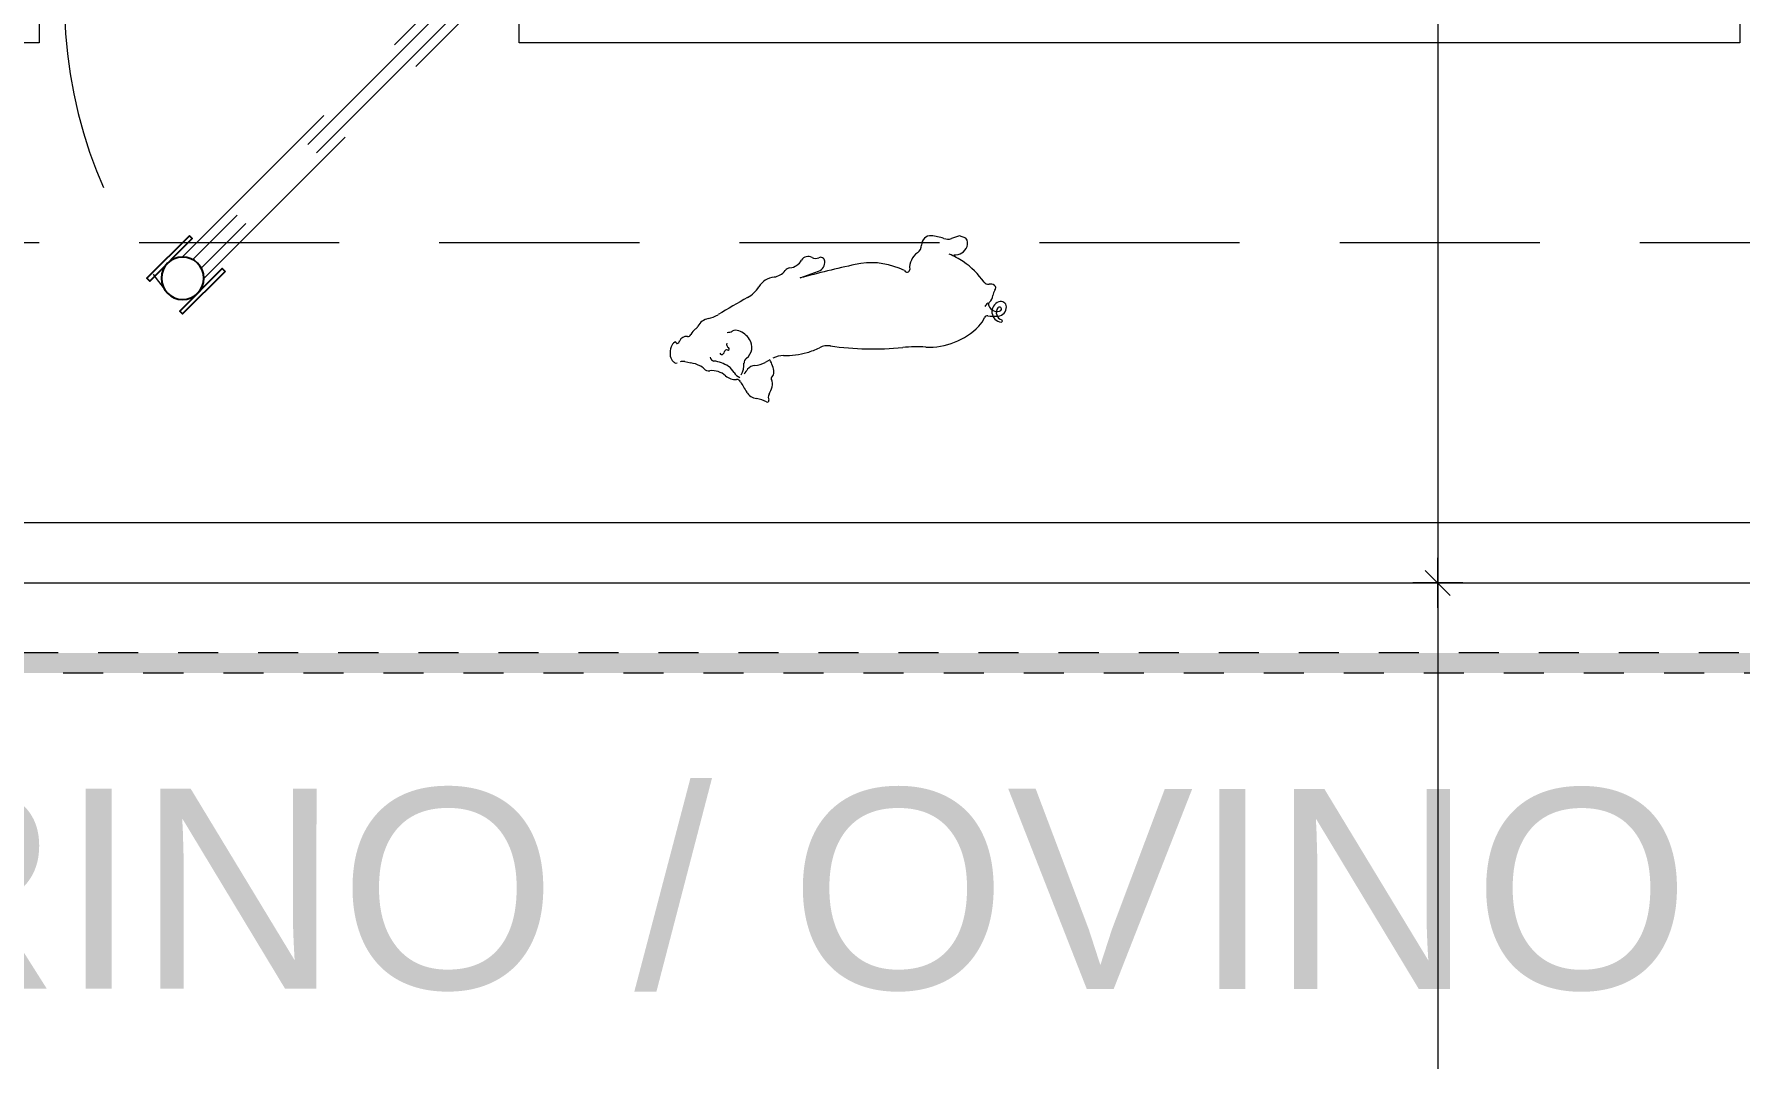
# Model space of a CAD drawing. Header units: metres. Extents: x 5 to 242, y -3 to 162.
# Drawn here: x 32.49 to 36.753, y 96.4 to 98.986 of the extents above; entities that cross this region are included whole.
import ezdxf

# ---------------------------------------------------------------- set-up
doc = ezdxf.new("R2010")
doc.units = ezdxf.units.M
doc.linetypes.add('Aligning Line', pattern=[0.012, 0.006, -0.006])
doc.linetypes.add('IMPORT-Dashed _3_', pattern=[0.75, 0.5, -0.25])
doc.layers.add('1053_ARQ_BASE_MATADOURO_dwg', color=7, linetype='Continuous', lineweight=5, true_color=0x767676)
for name, color, linetype, lineweight in [('A-COTAS', 7, 'Continuous', 9), ('A-Hachuras', 7, 'Continuous', 5), ('A-PROJEÇÃO', 7, 'IMPORT-Dashed _3_', 15), ('A-TEXTO1', 7, 'Continuous', 5), ('A-VISTA01', 7, 'Continuous', 20), ('P-PIPE', 7, 'Continuous', 5)]:
    doc.layers.add(name, color=color, linetype=linetype, lineweight=lineweight)
doc.styles.add('Arial', font='arial.ttf', dxfattribs={"height": 0.5})

# ---------------------------------------------------------------- blocks, each defined once
blk = doc.blocks.new('1053_ARQ_BASE_MATADOURO_dwg_A$C3BBF43EE-4039606-CURRAL BOVINO')
at = {"layer": 'A-PROJEÇÃO', "color": 253, "true_color": 0xaaaaaa}
for p, q in [((0.0998, 0.1011), (1.0352, 0.1011)), ((1.0212, 0.078), (0.1138, 0.078)), ((1.0212, 0.048), (0.1138, 0.048)), ((0.0998, 0.0249), (1.0352, 0.0249))]:
    blk.add_line(p, q, dxfattribs=at)
at = {"layer": 'A-PROJEÇÃO', "color": 253, "linetype": 'Continuous', "lineweight": 25, "true_color": 0xaaaaaa, "flags": 128}
for points in [[(0.15, 0.126), (0, 0.126), (0, 0.116), (0.15, 0.116)], [(0.15, 0), (0, 0), (0, 0.01), (0.15, 0.01)]]:
    blk.add_lwpolyline(points, close=True, dxfattribs=at)
at = {"layer": 'A-PROJEÇÃO', "color": 253, "linetype": 'Continuous', "lineweight": 25, "true_color": 0xaaaaaa}
for centre in [(0.063, 0.063), (1.072, 0.063)]:
    blk.add_circle(centre, 0.053, dxfattribs=at)
blk = doc.blocks.new('1053_ARQ_BASE_MATADOURO_dwg_Porco-4039612-CURRAL BOVINO')
at = {"layer": 'A-Hachuras', "color": 253, "true_color": 0xaaaaaa}
for p, q in [((207874.8957, 9278516.6062), (207874.8806, 9278516.6045)), ((207874.6957, 9278516.536), (207874.7047, 9278516.5456)), ((207874.6877, 9278516.3178), (207874.649, 9278516.2872)), ((207874.4454, 9278516.219), (207874.4602, 9278516.2178))]:
    blk.add_line(p, q, dxfattribs=at)
at = {"layer": 'A-Hachuras', "color": 253, "true_color": 0xaaaaaa, "flags": 128}
blk.add_lwpolyline([(207874.3248, 9278516.0939), (207874.3419, 9278516.0939), (207874.3589, 9278516.1064)], dxfattribs=at)
at = {"layer": 'A-Hachuras', "color": 253, "true_color": 0xaaaaaa}
for centre, radius, start, end in [((207874.704, 9278515.6797), 0.7889, 100.311, 113.4798), ((207874.7216, 9278516.3305), 0.1926, 124.3841, 134.256), ((207873.4785, 9278517.6406), 1.8066, 316.8653, 319.5726), ((207874.2239, 9278516.7849), 0.4161, 285.4988, 293.4798), ((207872.7865, 9278519.239), 3.4853, 300.7221, 303.0567), ((207874.3392, 9278516.1125), 0.0235, 178.1842, 232.2502)]:
    blk.add_arc(centre, radius, start, end, dxfattribs=at)
for centre, major_axis, ratio, start_param, end_param in [((207874.6697, 9278516.6348), (-0.00255, 0.00276), 1, 5.334521, 7.767641), ((207874.652, 9278516.6211), (0.0116, 0.0146), 1, 5.238232, 6.045403), ((207874.6848, 9278516.7085), (0.0174, 0.0693), 1, 3.184709, 3.557343), ((207874.703, 9278516.6031), (0.0035, 0.0354), 1, 5.694032, 6.552128), ((207874.387, 9278516.2184), (0.1191, 0.5198), 1, 5.764369, 5.820774), ((207874.7887, 9278516.6008), (0.0178, 0.1182), 1, 1.573609, 1.74273), ((207874.6938, 9278516.5987), (0.0246, 0.0008), 1, 3.12993, 3.890004), ((207874.6722, 9278516.5773), (0.0056, 0.00161), 1, 5.45497, 6.784928), ((207874.6515, 9278516.612), (-0.0941, 0.0219), 1, 2.983768, 3.136486), ((207874.7554, 9278516.6186), (0.0106, 0.0006), 1, 3.913998, 5.022381), ((207874.808, 9278516.5834), (-0.0562, 0.0098), 1, 6.270401, 6.797412), ((207874.7516, 9278516.5737), (0.0097, 0.0258), 1, 5.890165, 6.579836), ((207874.7731, 9278516.5721), (0.0237, 0.0312), 1, 0.255763, 1.013403), ((207874.7997, 9278516.625), (-0.0337, 0.0262), 1, 1.47998, 1.980344), ((207874.8084, 9278516.6572), (-0.0529, 0.0029), 1, 1.231797, 2.038586), ((207874.8114, 9278516.6705), (-0.0825, 0.035), 1, 1.719764, 2.152268), ((207874.8295, 9278516.5713), (-0.0027, 0.0109), 1, 4.93543, 6.222439), ((207874.8369, 9278516.5925), (0.0085, 0.0156), 1, 0.030614, 0.913089), ((207874.8617, 9278516.6415), (0.0208, 0.0309), 1, 3.265094, 3.620554), ((207874.869, 9278516.7058), (0.0344, 0.096), 1, 3.372334, 3.599388), ((207874.8933, 9278516.6283), (-0.0169, 0.0144), 1, 2.383911, 2.941897), ((207874.9175, 9278516.6099), (-0.00035, 0.00712), 1, 6.011145, 6.918274), ((207874.9139, 9278516.5943), (0.0005, 0.0231), 1, 5.717808, 6.0824), ((207874.9125, 9278516.5921), (0.0228, 0.012), 1, 6.180794, 6.781449), ((207874.9152, 9278516.5824), (0.0034, 0.0245), 1, 4.223184, 4.818103), ((207874.8904, 9278516.5832), (0.0284, 0.0406), 1, 5.292284, 5.706005), ((207874.6885, 9278516.5674), (0.0109, 0.0076), 1, 1.983603, 2.941365), ((207874.7419, 9278516.5906), (-0.0402, 0.0591), 1, 1.383085, 1.840471), ((207874.7526, 9278516.5004), (0.0302, 0.0585), 1, 0.881386, 1.291382), ((207874.7161, 9278516.5856), (0.0154, 0.022), 1, 4.155118, 4.934382), ((207874.7808, 9278516.5306), (0.022, 0.0267), 1, 1.651414, 3.176475), ((207874.7398, 9278516.5591), (-0.0039, 0.0148), 1, 3.84911, 4.797464), ((207874.8039, 9278516.5425), (-0.0003, 0.00326), 1, 6.07883, 9.162971), ((207874.8018, 9278516.5304), (-0.00616, 0.00654), 1, 3.859803, 5.357098), ((207874.8049, 9278516.5508), (0.00504, 0.00058), 1, 4.48413, 6.360692), ((207874.8196, 9278516.5537), (0.00077, 0.00994), 1, 1.171678, 1.84066), ((207874.8155, 9278516.5558), (-0.00285, 0.00446), 1, 4.830102, 6.80912), ((207874.8673, 9278516.5415), (0.0276, 0.0225), 1, 4.957987, 5.478997), ((207874.9111, 9278516.5362), (0.00078, 0.0085), 1, 0.260564, 1.541879), ((207874.9067, 9278516.5619), (-0.0085, 0.0153), 1, 2.803241, 4.17498), ((207874.9352, 9278516.561), (0.00979, 0.00492), 1, 1.777891, 2.64611), ((207874.9293, 9278516.5684), (-0.00142, 0.00062), 0.999999, 3.809955, 5.798508), ((207874.9332, 9278516.5694), (0.00247, 0.00016), 1, 3.331266, 5.592448), ((207874.7228, 9278516.3287), (-0.0753, 0.1795), 1, 6.180946, 6.486193), ((207874.6506, 9278516.5663), (-0.0294, 0.0448), 1, 2.855195, 3.379834), ((207874.7958, 9278516.5502), (-0.0176, 0.0566), 1, 2.187293, 2.77218), ((207874.7931, 9278516.5103), (0.0183, 0.0057), 1, 4.344408, 5.2298), ((207874.825, 9278516.4803), (0.0164, 0.0183), 1, 0.993327, 1.548571), ((207874.8555, 9278516.5185), (0.0365, 0.0083), 1, 5.011972, 5.890171), ((207874.9106, 9278516.5091), (-0.0183, 0.0026), 1, 5.781773, 6.253992), ((207874.5543, 9278516.5021), (0.0044, 0.0469), 1, 3.415915, 4.008368), ((207874.9134, 9278516.4182), (0.0756, 0.0207), 1, 1.826558, 2.168211), ((207874.3812, 9278516.2175), (0.0381, 0.1685), 1, 0.493125, 1.340873), ((207874.7281, 9278516.383), (-0.0279, 0.0438), 1, 3.014442, 3.917124), ((207874.8512, 9278516.3545), (0.0118, 0.0735), 1, 0.977123, 1.502287), ((207874.7681, 9278516.2981), (-0.0289, 0.0303), 1, 5.96312, 6.752231), ((207874.2889, 9278516.2624), (-0.0625, 0.0317), 1, 0.01654, 0.38875), ((207874.6637, 9278516.2686), (0.0237, 0.0003), 1, 2.230689, 3.559282), ((207874.7375, 9278516.2655), (-0.015, 0.0378), 1, 0.080251, 0.965787), ((207874.7115, 9278516.3182), (0.015, 0.0103), 1, 4.570433, 5.341947), ((207874.1965, 9278516.2336), (-0.0123, 0.019), 1, 6.128872, 7.640982), ((207874.1762, 9278516.2634), (-0.00094, 0.00265), 1, 6.138857, 9.07656), ((207874.1808, 9278516.2403), (0.0239, 0.0111), 1, 4.935262, 7.616981), ((207874.176, 9278516.2407), (0.0183, 0.0077), 1, 5.586546, 7.449884), ((207874.191, 9278516.2364), (0.00583, 0.00037), 1, 2.028776, 3.162893), ((207874.1902, 9278516.2364), (0.00096, 0.00493), 1, 1.847045, 4.604928), ((207874.2244, 9278516.1711), (0.0902, 0.0115), 1, 1.572043, 1.86347), ((207874.2003, 9278516.2202), (-0.0067, 0.0236), 1, 5.195884, 6.527779), ((207874.2118, 9278516.2686), (-0.00727, 0.00029), 1, 1.739226, 3.101426), ((207874.2126, 9278516.2319), (-0.00532, 0.00546), 1, 3.339726, 4.699602), ((207874.2018, 9278516.247), (0.0197, 0.016), 1, 4.953675, 5.383175), ((207874.4741, 9278516.3993), (-0.0631, 0.1707), 1, 2.710536, 3.323453), ((207874.6519, 9278516.2632), (0.0106, 0.0014), 1, 3.43846, 5.328371), ((207874.6717, 9278516.2419), (-0.001, 0.0183), 1, 6.037305, 6.976493), ((207874.6789, 9278516.279), (0.0148, 0.0127), 1, 3.81165, 5.346707), ((207874.1883, 9278516.2305), (0.0133, 0.0039), 1, 3.216548, 5.083179), ((207874.2363, 9278516.2157), (-0.0176, 0.0115), 1, 6.262459, 7.17273), ((207874.2229, 9278516.1918), (-0.0045, 0.0068), 1, 0.568185, 2.248162), ((207874.1973, 9278516.2032), (-0.0084, 0.018), 1, 3.859682, 4.588199), ((207874.3925, 9278516.1942), (0.0187, 0.0412), 1, 4.483405, 5.545242), ((207874.4402, 9278516.2148), (-0.00251, 0.0062), 1, 5.001605, 7.875946), ((207874.2256, 9278516.2002), (0.0136, 0.0102), 1, 3.757511, 4.596901), ((207874.2401, 9278516.1754), (0.00939, 0.00703), 1, 0.280407, 1.45838), ((207874.367, 9278516.3431), (0.1953, 0.0355), 1, 3.884799, 4.259616), ((207874.3673, 9278516.3445), (-0.1418, 0.141), 1, 2.080603, 2.277276), ((207874.4465, 9278516.1527), (-0.0162, 0.0161), 1, 0.12705, 1.12435), ((207874.3468, 9278516.1123), (-0.0228, 0.0213), 1, 5.661267, 7.003115), ((207874.3763, 9278516.0827), (0.02, 0.0216), 1, 0.721446, 1.380899), ((207874.3804, 9278516.2322), (-0.11, 0.0482), 1, 1.956819, 2.224237), ((207874.4036, 9278516.1375), (0.0211, 0.0081), 1, 4.586467, 6.258832)]:
    blk.add_ellipse(centre, major_axis=major_axis, ratio=ratio, start_param=start_param, end_param=end_param, dxfattribs=at)
blk = doc.blocks.new('1053_ARQ_BASE_MATADOURO_dwg_PU-Tick-4039619-CURRAL BOVINO')
at = {"layer": 'A-COTAS', "color": 253, "true_color": 0xaaaaaa}
for p, q in [((0, -1), (0, 1)), ((1, 0), (-1, 0)), ((-0.5, -0.5), (0.5, 0.5))]:
    blk.add_line(p, q, dxfattribs=at)
blk = doc.blocks.new('1053_ARQ_BASE_MATADOURO_dwg_arq geral tgov-4039641-CURRAL BOVINO')
at = {"layer": 'A-COTAS', "color": 253, "true_color": 0xaaaaaa}
for p, q in [((6.6946, 20.8372), (6.6946, 14.4907)), ((6.6946, 14.3657), (6.6946, 13.2136))]:
    blk.add_line(p, q, dxfattribs=at)
at = {"layer": 'A-PROJEÇÃO', "color": 253, "true_color": 0xaaaaaa, "flags": 128}
blk.add_lwpolyline([(12.1996, 15.2781), (-3.0504, 15.2781), (-3.0504, 20.7782), (12.1996, 20.7782)], close=True, dxfattribs=at)
at = {"layer": 'A-PROJEÇÃO', "color": 253, "true_color": 0xaaaaaa}
blk.add_arc((4.4289, 15.8841), 1.1664, 179.0644, 218.8647, dxfattribs=at)
at = {"layer": 'A-VISTA01', "color": 253, "true_color": 0xaaaaaa, "flags": 128}
for points in [[(7.0838, 20.0282), (3.1996, 20.0282), (3.1996, 16.0282), (3.1996, 15.7781), (2.9496, 15.7781), (2.9496, 16.0281), (2.9496, 20.0282)], [(7.4496, 16.0281), (7.4496, 15.7781), (7.1996, 15.7781), (4.3996, 15.7781), (4.3996, 16.0282), (7.1996, 16.0282), (7.1996, 20.0282), (7.1154, 20.0282)], [(11.4496, 15.0874), (11.4496, 14.5782), (-2.5504, 14.5782), (-2.5504, 14.4282), (11.5996, 14.4282), (11.5996, 15.0874)]]:
    blk.add_lwpolyline(points, dxfattribs=at)
at = {"extrusion": (0, 0, -1), "zscale": -1, "rotation": 134.9999999998643}
blk.add_blockref('1053_ARQ_BASE_MATADOURO_dwg_A$C3BBF43EE-4039606-CURRAL BOVINO', (-3.469, 15.1897), dxfattribs=at)
at = {"rotation": 161.8240037941578}
blk.add_blockref('1053_ARQ_BASE_MATADOURO_dwg_Porco-4039612-CURRAL BOVINO', (3091819.0897, 8750715.9171), dxfattribs=at)
for xscale, yscale, zscale, rotation in [(0.0625, 0.0625, 0.0625, 269.9999999999996), (0.06250000000000001, 0.06250000000000001, 0.06250000000000001, 89.99999999999962)]:
    blk.add_blockref('1053_ARQ_BASE_MATADOURO_dwg_PU-Tick-4039619-CURRAL BOVINO', (6.6946, 14.4282), dxfattribs=dict(xscale=xscale, yscale=yscale, zscale=zscale, rotation=rotation))
at = {"layer": 'A-TEXTO1', "insert": (-1.7549, 13.9146), "char_height": 0.5, "width": 14.493301, "attachment_point": 1, "rotation": 359.9922, "line_spacing_factor": 0.941778, "style": 'Arial'}
blk.add_mtext('CURRAL CAPRINO / OVINO E SUÍNO', dxfattribs=at)
blk = doc.blocks.new('1053_ARQ_BASE_MATADOURO_dwg-3625622-CURRAL BOVINO')
blk.add_blockref('1053_ARQ_BASE_MATADOURO_dwg_arq geral tgov-4039641-CURRAL BOVINO', (130.2098, 83.186))

msp = doc.modelspace()

# ---------------------------------------------------------------- hatches: boundary and pattern name
at = {"layer": 'P-PIPE', "true_color": 0xc0c0c0}
for points in [[(41.3778, 97.4142), (42.3506, 97.4142), (42.3506, 97.4392), (25.9824, 97.439), (25.9824, 97.4142), (41.3243, 97.4142)], [(25.9824, 97.3892), (42.3506, 97.3894), (42.3506, 97.4142), (25.9824, 97.4142), (25.9824, 97.3894)]]:
    msp.add_hatch(color=9, dxfattribs=at).paths.add_polyline_path(points)

# ---------------------------------------------------------------- linework, layer by layer
at = {"layer": 'P-PIPE', "linetype": 'Aligning Line', "lineweight": 15}
for p, q in [((42.3506, 97.4392), (25.9633, 97.4392)), ((25.9633, 97.3892), (42.3506, 97.3892))]:
    msp.add_line(p, q, dxfattribs=at)

# ---------------------------------------------------------------- block references
at = {"layer": '1053_ARQ_BASE_MATADOURO_dwg', "color": 253, "true_color": 0xaaaaaa}
msp.add_blockref('1053_ARQ_BASE_MATADOURO_dwg-3625622-CURRAL BOVINO', (-100.9065, 0), dxfattribs=at)

doc.saveas('drawing.dxf')
